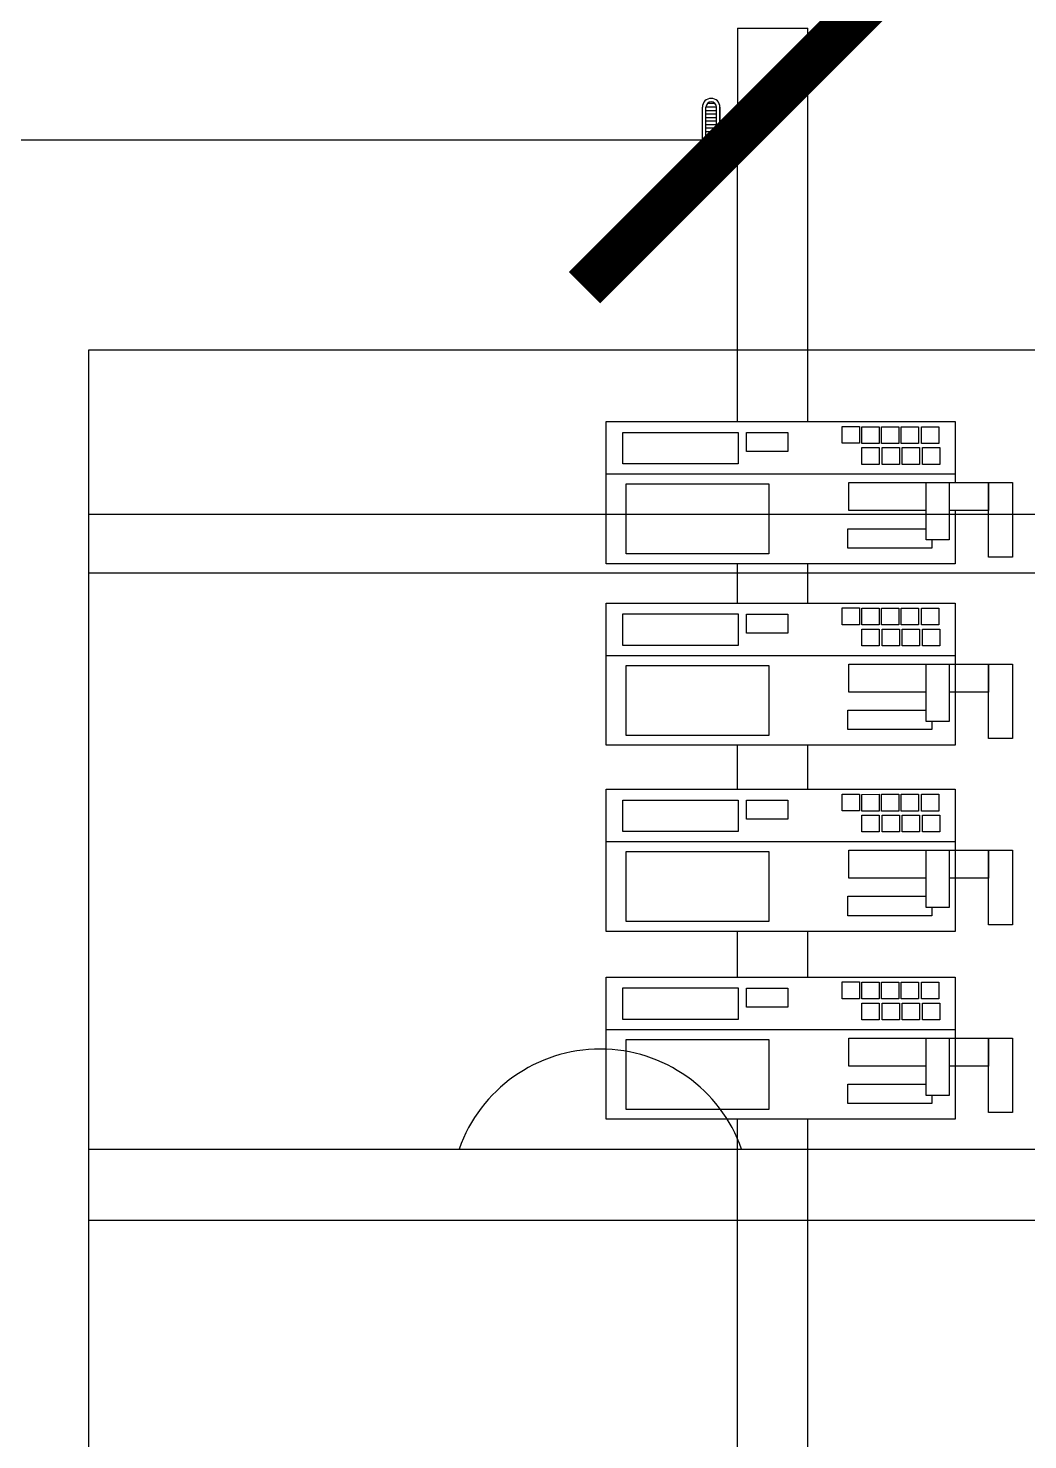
# Model space of a CAD drawing. Header units: inches. Extents: x -17070 to 527, y 504 to 2398.
# Drawn here: x -10382.721 to -10382.111, y 539.681 to 540.543 of the extents above; entities that cross this region are included whole.
import ezdxf

# ---------------------------------------------------------------- set-up
doc = ezdxf.new("R2010")
doc.units = ezdxf.units.IN
doc.layers.add('Layer1', color=2, linetype='Continuous', lineweight=30)
doc.styles.add('ROMANC', font='arialbd.ttf', dxfattribs={"height": 0.35})
doc.dimstyles.get("Standard").update_dxf_attribs({"dimtxt": 0.18, "dimasz": 0.18, "dimexe": 0.18, "dimexo": 0.0625, "dimgap": 0.09, "dimtad": 0, "dimtih": 1, "dimtoh": 1, "dimzin": 0, "dimdsep": 46, "dimtxsty": 'ROMANC', "dimblk": 'ARCHTICK', "dimcen": 0.09, "dimclrd": 25, "dimclre": 25, "dimadec": 0, "dimazin": 0, "dimtfac": 1, "dimtofl": 0, "dimtmove": 0, "dimatfit": 3, "dimldrblk": 'ARCHTICK', "dimfxl": 1, "dimtolj": 1, "dimtzin": 0, "dimarcsym": 0})

# ---------------------------------------------------------------- blocks, each defined once
blk = doc.blocks.new('_ARCHTICK')
at = {"color": 0, "linetype": 'ByBlock', "const_width": 0.15}
blk.add_lwpolyline([(-0.5, -0.5), (0.5, 0.5)], dxfattribs=at)

msp = doc.modelspace()

# ---------------------------------------------------------------- linework, layer by layer
at = {"color": 250}
for p, q in [((-10382.68406, 540.24662), (-10382.05942, 540.24662)), ((-10382.68406, 540.21086), (-10382.05942, 540.21086)), ((-10382.68406, 539.85892), (-10382.05942, 539.85892)), ((-10382.68406, 539.81551), (-10382.05942, 539.81551))]:
    msp.add_line(p, q, dxfattribs=at)
msp.add_lwpolyline([(-10382.68406, 540.34699), (-10382.05942, 540.34699), (-10382.05942, 538.72824), (-10382.68406, 538.72824)], close=True, dxfattribs=at)
msp.add_arc((-10382.37174, 539.82854), 0.09143, 19.40972, 160.59028, dxfattribs=at)
at = {"layer": 'Layer1', "color": 137}
for p, q in [((-10382.28798, 540.54343), (-10382.28798, 540.47915)), ((-10382.28798, 540.54343), (-10382.28798, 540.47915)), ((-10382.28798, 540.54343), (-10382.28798, 540.47915)), ((-10382.28798, 540.54343), (-10382.28798, 540.47915)), ((-10382.28798, 540.54343), (-10382.24512, 540.54343)), ((-10382.28798, 540.54343), (-10382.28798, 540.47915)), ((-10382.24511, 540.30315), (-10382.24512, 540.54343)), ((-10382.24511, 540.30315), (-10382.24512, 540.54343)), ((-10382.24511, 540.30315), (-10382.24512, 540.54343)), ((-10382.24511, 540.30315), (-10382.24512, 540.54343)), ((-10382.24511, 540.30315), (-10382.24512, 540.54343)), ((-10382.3094, 540.45236), (-10382.3094, 540.49522)), ((-10382.3094, 540.45236), (-10382.3094, 540.49522)), ((-10382.3094, 540.45236), (-10382.3094, 540.49522)), ((-10382.3094, 540.45236), (-10382.3094, 540.49522)), ((-10382.3094, 540.45236), (-10382.3094, 540.49522)), ((-10382.3094, 540.45236), (-10382.3094, 540.49522)), ((-10382.3094, 540.45236), (-10382.3094, 540.49522)), ((-10382.3094, 540.45236), (-10382.3094, 540.49522)), ((-10382.3094, 540.45236), (-10382.3094, 540.49522)), ((-10382.3094, 540.45236), (-10382.3094, 540.49522)), ((-10382.30726, 540.45236), (-10382.30726, 540.49522)), ((-10382.30083, 540.49522), (-10382.30726, 540.49522)), ((-10382.30726, 540.45236), (-10382.30726, 540.49522)), ((-10382.30083, 540.49522), (-10382.30726, 540.49522)), ((-10382.30726, 540.45236), (-10382.30726, 540.49522)), ((-10382.30083, 540.49522), (-10382.30726, 540.49522)), ((-10382.30726, 540.45236), (-10382.30726, 540.49522)), ((-10382.30083, 540.49522), (-10382.30726, 540.49522)), ((-10382.30726, 540.45236), (-10382.30726, 540.49522)), ((-10382.30083, 540.49522), (-10382.30726, 540.49522)), ((-10382.30083, 540.49308), (-10382.30726, 540.49308)), ((-10382.30083, 540.49308), (-10382.30726, 540.49308)), ((-10382.30083, 540.49308), (-10382.30726, 540.49308)), ((-10382.30083, 540.49308), (-10382.30726, 540.49308)), ((-10382.30083, 540.49308), (-10382.30726, 540.49308)), ((-10382.30083, 540.49093), (-10382.30726, 540.49093)), ((-10382.30083, 540.49093), (-10382.30726, 540.49093)), ((-10382.30083, 540.49093), (-10382.30726, 540.49093)), ((-10382.30083, 540.49093), (-10382.30726, 540.49093)), ((-10382.30083, 540.49093), (-10382.30726, 540.49093)), ((-10382.30165, 540.49736), (-10382.30644, 540.49736)), ((-10382.30165, 540.49736), (-10382.30644, 540.49736)), ((-10382.30165, 540.49736), (-10382.30644, 540.49736)), ((-10382.30165, 540.49736), (-10382.30644, 540.49736)), ((-10382.30165, 540.49736), (-10382.30644, 540.49736)), ((-10382.30083, 540.45236), (-10382.30083, 540.49522)), ((-10382.30083, 540.45236), (-10382.30083, 540.49522)), ((-10382.30083, 540.45236), (-10382.30083, 540.49522)), ((-10382.30083, 540.45236), (-10382.30083, 540.49522)), ((-10382.30083, 540.45236), (-10382.30083, 540.49522)), ((-10382.29869, 540.47379), (-10382.29869, 540.49522)), ((-10382.29869, 540.49522), (-10382.29869, 540.45236)), ((-10382.29869, 540.45236), (-10382.29869, 540.49522)), ((-10382.29869, 540.47379), (-10382.29869, 540.49522)), ((-10382.29869, 540.49522), (-10382.29869, 540.45236)), ((-10382.29869, 540.45236), (-10382.29869, 540.49522)), ((-10382.29869, 540.47379), (-10382.29869, 540.49522)), ((-10382.29869, 540.49522), (-10382.29869, 540.45236)), ((-10382.29869, 540.45236), (-10382.29869, 540.49522)), ((-10382.29869, 540.47379), (-10382.29869, 540.49522)), ((-10382.29869, 540.49522), (-10382.29869, 540.45236)), ((-10382.29869, 540.45236), (-10382.29869, 540.49522)), ((-10382.29869, 540.47379), (-10382.29869, 540.49522)), ((-10382.29869, 540.49522), (-10382.29869, 540.45236)), ((-10382.29869, 540.45236), (-10382.29869, 540.49522)), ((-10382.30083, 540.48879), (-10382.30726, 540.48879)), ((-10382.30083, 540.48879), (-10382.30726, 540.48879)), ((-10382.30083, 540.48879), (-10382.30726, 540.48879)), ((-10382.30083, 540.48879), (-10382.30726, 540.48879)), ((-10382.30083, 540.48879), (-10382.30726, 540.48879)), ((-10382.30083, 540.48665), (-10382.30726, 540.48665)), ((-10382.30083, 540.48665), (-10382.30726, 540.48665)), ((-10382.30083, 540.48665), (-10382.30726, 540.48665)), ((-10382.30083, 540.48665), (-10382.30726, 540.48665)), ((-10382.30083, 540.48665), (-10382.30726, 540.48665)), ((-10382.30083, 540.4845), (-10382.30726, 540.4845)), ((-10382.30083, 540.4845), (-10382.30726, 540.4845)), ((-10382.30083, 540.4845), (-10382.30726, 540.4845)), ((-10382.30083, 540.4845), (-10382.30726, 540.4845)), ((-10382.30083, 540.4845), (-10382.30726, 540.4845)), ((-10382.30083, 540.48236), (-10382.30726, 540.48236)), ((-10382.30083, 540.48236), (-10382.30726, 540.48236)), ((-10382.30083, 540.48236), (-10382.30726, 540.48236)), ((-10382.30083, 540.48236), (-10382.30726, 540.48236)), ((-10382.30083, 540.48236), (-10382.30726, 540.48236)), ((-10382.30083, 540.48022), (-10382.30726, 540.48022)), ((-10382.30083, 540.48022), (-10382.30726, 540.48022)), ((-10382.30083, 540.48022), (-10382.30726, 540.48022)), ((-10382.30083, 540.48022), (-10382.30726, 540.48022)), ((-10382.30083, 540.48022), (-10382.30726, 540.48022)), ((-10382.30083, 540.47808), (-10382.30726, 540.47808)), ((-10382.30083, 540.47808), (-10382.30726, 540.47808)), ((-10382.30083, 540.47808), (-10382.30726, 540.47808)), ((-10382.30083, 540.47808), (-10382.30726, 540.47808)), ((-10382.30083, 540.47808), (-10382.30726, 540.47808)), ((-10382.30083, 540.47593), (-10382.30726, 540.47593)), ((-10382.30083, 540.47593), (-10382.30726, 540.47593)), ((-10382.30083, 540.47593), (-10382.30726, 540.47593)), ((-10382.30083, 540.47593), (-10382.30726, 540.47593)), ((-10382.30083, 540.47593), (-10382.30726, 540.47593)), ((-10382.30083, 540.47379), (-10382.30726, 540.47379)), ((-10382.30083, 540.47379), (-10382.30726, 540.47379)), ((-10382.30083, 540.47379), (-10382.30726, 540.47379)), ((-10382.30083, 540.47379), (-10382.30726, 540.47379)), ((-10382.30083, 540.47379), (-10382.30726, 540.47379)), ((-10382.30083, 540.47379), (-10382.30726, 540.47379)), ((-10382.30083, 540.47379), (-10382.30726, 540.47379)), ((-10382.30083, 540.47379), (-10382.30726, 540.47379)), ((-10382.30083, 540.47379), (-10382.30726, 540.47379)), ((-10382.30083, 540.47379), (-10382.30726, 540.47379)), ((-10382.28798, 540.47915), (-10382.29869, 540.47915)), ((-10382.29869, 540.46843), (-10382.29869, 540.47915)), ((-10382.28798, 540.47915), (-10382.29869, 540.47915)), ((-10382.29869, 540.46843), (-10382.29869, 540.47915)), ((-10382.28798, 540.47915), (-10382.29869, 540.47915)), ((-10382.29869, 540.46843), (-10382.29869, 540.47915)), ((-10382.28798, 540.47915), (-10382.29869, 540.47915)), ((-10382.29869, 540.46843), (-10382.29869, 540.47915)), ((-10382.28798, 540.47915), (-10382.29869, 540.47915)), ((-10382.29869, 540.46843), (-10382.29869, 540.47915)), ((-10382.30083, 540.47165), (-10382.30726, 540.47165)), ((-10382.30083, 540.47165), (-10382.30726, 540.47165)), ((-10382.30083, 540.47165), (-10382.30726, 540.47165)), ((-10382.30083, 540.47165), (-10382.30726, 540.47165)), ((-10382.30083, 540.47165), (-10382.30726, 540.47165)), ((-10382.30083, 540.46951), (-10382.30726, 540.46951)), ((-10382.30083, 540.46951), (-10382.30726, 540.46951)), ((-10382.30083, 540.46951), (-10382.30726, 540.46951)), ((-10382.30083, 540.46951), (-10382.30726, 540.46951)), ((-10382.30083, 540.46951), (-10382.30726, 540.46951)), ((-10382.30083, 540.46736), (-10382.30726, 540.46736)), ((-10382.30083, 540.46736), (-10382.30726, 540.46736)), ((-10382.30083, 540.46736), (-10382.30726, 540.46736)), ((-10382.30083, 540.46736), (-10382.30726, 540.46736)), ((-10382.30083, 540.46736), (-10382.30726, 540.46736)), ((-10382.30083, 540.46522), (-10382.30726, 540.46522)), ((-10382.30083, 540.46522), (-10382.30726, 540.46522)), ((-10382.30083, 540.46522), (-10382.30726, 540.46522)), ((-10382.30083, 540.46522), (-10382.30726, 540.46522)), ((-10382.30083, 540.46522), (-10382.30726, 540.46522)), ((-10382.28798, 540.46843), (-10382.29869, 540.46843)), ((-10382.28798, 540.46843), (-10382.29869, 540.46843)), ((-10382.28798, 540.46843), (-10382.29869, 540.46843)), ((-10382.28798, 540.46843), (-10382.29869, 540.46843)), ((-10382.28798, 540.46843), (-10382.29869, 540.46843)), ((-10382.28797, 540.30315), (-10382.28798, 540.46843)), ((-10382.28797, 540.30315), (-10382.28798, 540.46843)), ((-10382.28797, 540.30315), (-10382.28798, 540.46843)), ((-10382.28797, 540.30315), (-10382.28798, 540.46843)), ((-10382.28797, 540.30315), (-10382.28798, 540.46843)), ((-10382.30083, 540.46308), (-10382.30726, 540.46308)), ((-10382.30083, 540.46308), (-10382.30726, 540.46308)), ((-10382.30083, 540.46308), (-10382.30726, 540.46308)), ((-10382.30083, 540.46308), (-10382.30726, 540.46308)), ((-10382.30083, 540.46308), (-10382.30726, 540.46308)), ((-10382.30083, 540.46093), (-10382.30726, 540.46093)), ((-10382.30083, 540.46093), (-10382.30726, 540.46093)), ((-10382.30083, 540.46093), (-10382.30726, 540.46093)), ((-10382.30083, 540.46093), (-10382.30726, 540.46093)), ((-10382.30083, 540.46093), (-10382.30726, 540.46093)), ((-10382.30083, 540.45879), (-10382.30726, 540.45879)), ((-10382.30083, 540.45879), (-10382.30726, 540.45879)), ((-10382.30083, 540.45879), (-10382.30726, 540.45879)), ((-10382.30083, 540.45879), (-10382.30726, 540.45879)), ((-10382.30083, 540.45879), (-10382.30726, 540.45879)), ((-10382.30083, 540.45665), (-10382.30726, 540.45665)), ((-10382.30083, 540.45665), (-10382.30726, 540.45665)), ((-10382.30083, 540.45665), (-10382.30726, 540.45665)), ((-10382.30083, 540.45665), (-10382.30726, 540.45665)), ((-10382.30083, 540.45665), (-10382.30726, 540.45665)), ((-10382.30083, 540.45451), (-10382.30726, 540.45451)), ((-10382.30083, 540.45451), (-10382.30726, 540.45451)), ((-10382.30083, 540.45451), (-10382.30726, 540.45451)), ((-10382.30083, 540.45451), (-10382.30726, 540.45451)), ((-10382.30083, 540.45451), (-10382.30726, 540.45451)), ((-10382.30083, 540.45236), (-10382.30726, 540.45236)), ((-10382.30083, 540.45236), (-10382.30726, 540.45236)), ((-10382.30083, 540.45236), (-10382.30726, 540.45236)), ((-10382.30083, 540.45236), (-10382.30726, 540.45236)), ((-10382.30083, 540.45236), (-10382.30726, 540.45236)), ((-10382.30165, 540.45022), (-10382.30644, 540.45022)), ((-10382.30165, 540.45022), (-10382.30644, 540.45022)), ((-10382.30165, 540.45022), (-10382.30644, 540.45022)), ((-10382.30165, 540.45022), (-10382.30644, 540.45022)), ((-10382.30165, 540.45022), (-10382.30644, 540.45022)), ((-10382.36814, 540.27123), (-10382.15512, 540.27123)), ((-10382.36814, 540.27123), (-10382.15512, 540.27123)), ((-10382.36814, 540.27123), (-10382.15512, 540.27123)), ((-10382.36814, 540.27123), (-10382.15512, 540.27123)), ((-10382.36814, 540.27123), (-10382.15512, 540.27123)), ((-10382.28796, 540.19232), (-10382.28797, 540.21635)), ((-10382.28796, 540.19232), (-10382.28797, 540.21635)), ((-10382.28796, 540.19232), (-10382.28797, 540.21635)), ((-10382.28796, 540.19232), (-10382.28797, 540.21635)), ((-10382.28796, 540.19232), (-10382.28797, 540.21635)), ((-10382.24511, 540.19232), (-10382.24511, 540.21635)), ((-10382.24511, 540.19232), (-10382.24511, 540.21635)), ((-10382.24511, 540.19232), (-10382.24511, 540.21635)), ((-10382.24511, 540.19232), (-10382.24511, 540.21635)), ((-10382.24511, 540.19232), (-10382.24511, 540.21635)), ((-10382.36814, 540.1604), (-10382.15512, 540.1604)), ((-10382.36814, 540.1604), (-10382.15512, 540.1604)), ((-10382.36814, 540.1604), (-10382.15512, 540.1604)), ((-10382.36814, 540.1604), (-10382.15512, 540.1604)), ((-10382.36814, 540.1604), (-10382.15512, 540.1604)), ((-10382.28796, 540.07866), (-10382.28796, 540.10552)), ((-10382.28796, 540.07866), (-10382.28796, 540.10552)), ((-10382.28796, 540.07866), (-10382.28796, 540.10552)), ((-10382.28796, 540.07866), (-10382.28796, 540.10552)), ((-10382.28796, 540.07866), (-10382.28796, 540.10552)), ((-10382.24511, 540.07866), (-10382.24511, 540.10552)), ((-10382.24511, 540.07866), (-10382.24511, 540.10552)), ((-10382.24511, 540.07866), (-10382.24511, 540.10552)), ((-10382.24511, 540.07866), (-10382.24511, 540.10552)), ((-10382.24511, 540.07866), (-10382.24511, 540.10552)), ((-10382.36814, 540.04673), (-10382.15512, 540.04673)), ((-10382.36814, 540.04673), (-10382.15512, 540.04673)), ((-10382.36814, 540.04673), (-10382.15512, 540.04673)), ((-10382.36814, 540.04673), (-10382.15512, 540.04673)), ((-10382.36814, 540.04673), (-10382.15512, 540.04673)), ((-10382.28795, 539.96391), (-10382.28796, 539.99185)), ((-10382.28795, 539.96391), (-10382.28796, 539.99185)), ((-10382.28795, 539.96391), (-10382.28796, 539.99185)), ((-10382.28795, 539.96391), (-10382.28796, 539.99185)), ((-10382.28795, 539.96391), (-10382.28796, 539.99185)), ((-10382.2451, 539.96391), (-10382.2451, 539.99185)), ((-10382.2451, 539.96391), (-10382.2451, 539.99185)), ((-10382.2451, 539.96391), (-10382.2451, 539.99185)), ((-10382.2451, 539.96391), (-10382.2451, 539.99185)), ((-10382.2451, 539.96391), (-10382.2451, 539.99185)), ((-10382.36814, 539.93199), (-10382.15512, 539.93199)), ((-10382.36814, 539.93199), (-10382.15512, 539.93199)), ((-10382.36814, 539.93199), (-10382.15512, 539.93199)), ((-10382.36814, 539.93199), (-10382.15512, 539.93199)), ((-10382.36814, 539.93199), (-10382.15512, 539.93199)), ((-10382.28791, 538.81854), (-10382.28795, 539.87711)), ((-10382.28791, 538.81854), (-10382.28795, 539.87711)), ((-10382.28791, 538.81854), (-10382.28795, 539.87711)), ((-10382.28791, 538.81854), (-10382.28795, 539.87711)), ((-10382.28791, 538.81854), (-10382.28795, 539.87711)), ((-10382.24505, 538.81854), (-10382.2451, 539.87711)), ((-10382.24505, 538.81854), (-10382.2451, 539.87711)), ((-10382.24505, 538.81854), (-10382.2451, 539.87711)), ((-10382.24505, 538.81854), (-10382.2451, 539.87711)), ((-10382.24505, 538.81854), (-10382.2451, 539.87711))]:
    msp.add_line(p, q, dxfattribs=at)
for points in [[(-10382.15512, 540.24885), (-10382.15512, 540.21635), (-10382.36814, 540.21635), (-10382.36814, 540.30315), (-10382.15512, 540.30315), (-10382.15512, 540.26596)], [(-10382.15512, 540.24885), (-10382.15512, 540.21635), (-10382.36814, 540.21635), (-10382.36814, 540.30315), (-10382.15512, 540.30315), (-10382.15512, 540.26596)], [(-10382.15512, 540.24885), (-10382.15512, 540.21635), (-10382.36814, 540.21635), (-10382.36814, 540.30315), (-10382.15512, 540.30315), (-10382.15512, 540.26596)], [(-10382.15512, 540.24885), (-10382.15512, 540.21635), (-10382.36814, 540.21635), (-10382.36814, 540.30315), (-10382.15512, 540.30315), (-10382.15512, 540.26596)], [(-10382.15512, 540.24885), (-10382.15512, 540.21635), (-10382.36814, 540.21635), (-10382.36814, 540.30315), (-10382.15512, 540.30315), (-10382.15512, 540.26596)], [(-10382.17285, 540.24885), (-10382.21994, 540.24885), (-10382.21994, 540.26596), (-10382.13462, 540.26596), (-10382.13462, 540.24885), (-10382.15878, 540.24885)], [(-10382.17285, 540.24885), (-10382.21994, 540.24885), (-10382.21994, 540.26596), (-10382.13462, 540.26596), (-10382.13462, 540.24885), (-10382.15878, 540.24885)], [(-10382.17285, 540.24885), (-10382.21994, 540.24885), (-10382.21994, 540.26596), (-10382.13462, 540.26596), (-10382.13462, 540.24885), (-10382.15878, 540.24885)], [(-10382.17285, 540.24885), (-10382.21994, 540.24885), (-10382.21994, 540.26596), (-10382.13462, 540.26596), (-10382.13462, 540.24885), (-10382.15878, 540.24885)], [(-10382.17285, 540.24885), (-10382.21994, 540.24885), (-10382.21994, 540.26596), (-10382.13462, 540.26596), (-10382.13462, 540.24885), (-10382.15878, 540.24885)], [(-10382.16924, 540.23094), (-10382.16924, 540.2259), (-10382.22062, 540.2259), (-10382.22062, 540.2378), (-10382.17285, 540.2378)], [(-10382.16924, 540.23094), (-10382.16924, 540.2259), (-10382.22062, 540.2259), (-10382.22062, 540.2378), (-10382.17285, 540.2378)], [(-10382.16924, 540.23094), (-10382.16924, 540.2259), (-10382.22062, 540.2259), (-10382.22062, 540.2378), (-10382.17285, 540.2378)], [(-10382.16924, 540.23094), (-10382.16924, 540.2259), (-10382.22062, 540.2259), (-10382.22062, 540.2378), (-10382.17285, 540.2378)], [(-10382.16924, 540.23094), (-10382.16924, 540.2259), (-10382.22062, 540.2259), (-10382.22062, 540.2378), (-10382.17285, 540.2378)], [(-10382.17285, 540.13802), (-10382.21994, 540.13802), (-10382.21994, 540.15514), (-10382.13462, 540.15514), (-10382.13462, 540.13802), (-10382.15878, 540.13802)], [(-10382.17285, 540.13802), (-10382.21994, 540.13802), (-10382.21994, 540.15514), (-10382.13462, 540.15514), (-10382.13462, 540.13802), (-10382.15878, 540.13802)], [(-10382.17285, 540.13802), (-10382.21994, 540.13802), (-10382.21994, 540.15514), (-10382.13462, 540.15514), (-10382.13462, 540.13802), (-10382.15878, 540.13802)], [(-10382.17285, 540.13802), (-10382.21994, 540.13802), (-10382.21994, 540.15514), (-10382.13462, 540.15514), (-10382.13462, 540.13802), (-10382.15878, 540.13802)], [(-10382.17285, 540.13802), (-10382.21994, 540.13802), (-10382.21994, 540.15514), (-10382.13462, 540.15514), (-10382.13462, 540.13802), (-10382.15878, 540.13802)], [(-10382.16924, 540.12011), (-10382.16924, 540.11507), (-10382.22062, 540.11507), (-10382.22062, 540.12697), (-10382.17285, 540.12697)], [(-10382.16924, 540.12011), (-10382.16924, 540.11507), (-10382.22062, 540.11507), (-10382.22062, 540.12697), (-10382.17285, 540.12697)], [(-10382.16924, 540.12011), (-10382.16924, 540.11507), (-10382.22062, 540.11507), (-10382.22062, 540.12697), (-10382.17285, 540.12697)], [(-10382.16924, 540.12011), (-10382.16924, 540.11507), (-10382.22062, 540.11507), (-10382.22062, 540.12697), (-10382.17285, 540.12697)], [(-10382.16924, 540.12011), (-10382.16924, 540.11507), (-10382.22062, 540.11507), (-10382.22062, 540.12697), (-10382.17285, 540.12697)], [(-10382.17285, 540.02435), (-10382.21994, 540.02435), (-10382.21994, 540.04147), (-10382.13462, 540.04147), (-10382.13462, 540.02435), (-10382.15878, 540.02435)], [(-10382.17285, 540.02435), (-10382.21994, 540.02435), (-10382.21994, 540.04147), (-10382.13462, 540.04147), (-10382.13462, 540.02435), (-10382.15878, 540.02435)], [(-10382.17285, 540.02435), (-10382.21994, 540.02435), (-10382.21994, 540.04147), (-10382.13462, 540.04147), (-10382.13462, 540.02435), (-10382.15878, 540.02435)], [(-10382.17285, 540.02435), (-10382.21994, 540.02435), (-10382.21994, 540.04147), (-10382.13462, 540.04147), (-10382.13462, 540.02435), (-10382.15878, 540.02435)], [(-10382.17285, 540.02435), (-10382.21994, 540.02435), (-10382.21994, 540.04147), (-10382.13462, 540.04147), (-10382.13462, 540.02435), (-10382.15878, 540.02435)], [(-10382.16924, 540.00644), (-10382.16924, 540.0014), (-10382.22062, 540.0014), (-10382.22062, 540.0133), (-10382.17285, 540.0133)], [(-10382.16924, 540.00644), (-10382.16924, 540.0014), (-10382.22062, 540.0014), (-10382.22062, 540.0133), (-10382.17285, 540.0133)], [(-10382.16924, 540.00644), (-10382.16924, 540.0014), (-10382.22062, 540.0014), (-10382.22062, 540.0133), (-10382.17285, 540.0133)], [(-10382.16924, 540.00644), (-10382.16924, 540.0014), (-10382.22062, 540.0014), (-10382.22062, 540.0133), (-10382.17285, 540.0133)], [(-10382.16924, 540.00644), (-10382.16924, 540.0014), (-10382.22062, 540.0014), (-10382.22062, 540.0133), (-10382.17285, 540.0133)], [(-10382.17285, 539.90961), (-10382.21994, 539.90961), (-10382.21994, 539.92672), (-10382.13462, 539.92672), (-10382.13462, 539.90961), (-10382.15878, 539.90961)], [(-10382.17285, 539.90961), (-10382.21994, 539.90961), (-10382.21994, 539.92672), (-10382.13462, 539.92672), (-10382.13462, 539.90961), (-10382.15878, 539.90961)], [(-10382.17285, 539.90961), (-10382.21994, 539.90961), (-10382.21994, 539.92672), (-10382.13462, 539.92672), (-10382.13462, 539.90961), (-10382.15878, 539.90961)], [(-10382.17285, 539.90961), (-10382.21994, 539.90961), (-10382.21994, 539.92672), (-10382.13462, 539.92672), (-10382.13462, 539.90961), (-10382.15878, 539.90961)], [(-10382.17285, 539.90961), (-10382.21994, 539.90961), (-10382.21994, 539.92672), (-10382.13462, 539.92672), (-10382.13462, 539.90961), (-10382.15878, 539.90961)], [(-10382.16924, 539.8917), (-10382.16924, 539.88665), (-10382.22062, 539.88665), (-10382.22062, 539.89856), (-10382.17285, 539.89856)], [(-10382.16924, 539.8917), (-10382.16924, 539.88665), (-10382.22062, 539.88665), (-10382.22062, 539.89856), (-10382.17285, 539.89856)], [(-10382.16924, 539.8917), (-10382.16924, 539.88665), (-10382.22062, 539.88665), (-10382.22062, 539.89856), (-10382.17285, 539.89856)], [(-10382.16924, 539.8917), (-10382.16924, 539.88665), (-10382.22062, 539.88665), (-10382.22062, 539.89856), (-10382.17285, 539.89856)], [(-10382.16924, 539.8917), (-10382.16924, 539.88665), (-10382.22062, 539.88665), (-10382.22062, 539.89856), (-10382.17285, 539.89856)]]:
    msp.add_lwpolyline(points, dxfattribs=at)
for points in [[(-10382.22413, 540.30018), (-10382.21354, 540.30018), (-10382.21354, 540.28997), (-10382.22413, 540.28997)], [(-10382.22413, 540.30018), (-10382.21354, 540.30018), (-10382.21354, 540.28997), (-10382.22413, 540.28997)], [(-10382.22413, 540.30018), (-10382.21354, 540.30018), (-10382.21354, 540.28997), (-10382.22413, 540.28997)], [(-10382.22413, 540.30018), (-10382.21354, 540.30018), (-10382.21354, 540.28997), (-10382.22413, 540.28997)], [(-10382.22413, 540.30018), (-10382.21354, 540.30018), (-10382.21354, 540.28997), (-10382.22413, 540.28997)], [(-10382.21207, 540.30005), (-10382.20148, 540.30005), (-10382.20148, 540.28984), (-10382.21207, 540.28984)], [(-10382.21207, 540.30005), (-10382.20148, 540.30005), (-10382.20148, 540.28984), (-10382.21207, 540.28984)], [(-10382.21207, 540.30005), (-10382.20148, 540.30005), (-10382.20148, 540.28984), (-10382.21207, 540.28984)], [(-10382.21207, 540.30005), (-10382.20148, 540.30005), (-10382.20148, 540.28984), (-10382.21207, 540.28984)], [(-10382.21207, 540.30005), (-10382.20148, 540.30005), (-10382.20148, 540.28984), (-10382.21207, 540.28984)], [(-10382.19999, 540.30005), (-10382.1894, 540.30005), (-10382.1894, 540.28984), (-10382.19999, 540.28984)], [(-10382.19999, 540.30005), (-10382.1894, 540.30005), (-10382.1894, 540.28984), (-10382.19999, 540.28984)], [(-10382.19999, 540.30005), (-10382.1894, 540.30005), (-10382.1894, 540.28984), (-10382.19999, 540.28984)], [(-10382.19999, 540.30005), (-10382.1894, 540.30005), (-10382.1894, 540.28984), (-10382.19999, 540.28984)], [(-10382.19999, 540.30005), (-10382.1894, 540.30005), (-10382.1894, 540.28984), (-10382.19999, 540.28984)], [(-10382.1881, 540.30005), (-10382.17751, 540.30005), (-10382.17751, 540.28984), (-10382.1881, 540.28984)], [(-10382.1881, 540.30005), (-10382.17751, 540.30005), (-10382.17751, 540.28984), (-10382.1881, 540.28984)], [(-10382.1881, 540.30005), (-10382.17751, 540.30005), (-10382.17751, 540.28984), (-10382.1881, 540.28984)], [(-10382.1881, 540.30005), (-10382.17751, 540.30005), (-10382.17751, 540.28984), (-10382.1881, 540.28984)], [(-10382.1881, 540.30005), (-10382.17751, 540.30005), (-10382.17751, 540.28984), (-10382.1881, 540.28984)], [(-10382.17562, 540.30005), (-10382.16503, 540.30005), (-10382.16503, 540.28984), (-10382.17562, 540.28984)], [(-10382.17562, 540.30005), (-10382.16503, 540.30005), (-10382.16503, 540.28984), (-10382.17562, 540.28984)], [(-10382.17562, 540.30005), (-10382.16503, 540.30005), (-10382.16503, 540.28984), (-10382.17562, 540.28984)], [(-10382.17562, 540.30005), (-10382.16503, 540.30005), (-10382.16503, 540.28984), (-10382.17562, 540.28984)], [(-10382.17562, 540.30005), (-10382.16503, 540.30005), (-10382.16503, 540.28984), (-10382.17562, 540.28984)], [(-10382.35806, 540.29654), (-10382.28762, 540.29654), (-10382.28762, 540.27735), (-10382.35806, 540.27735)], [(-10382.35806, 540.29654), (-10382.28762, 540.29654), (-10382.28762, 540.27735), (-10382.35806, 540.27735)], [(-10382.35806, 540.29654), (-10382.28762, 540.29654), (-10382.28762, 540.27735), (-10382.35806, 540.27735)], [(-10382.35806, 540.29654), (-10382.28762, 540.29654), (-10382.28762, 540.27735), (-10382.35806, 540.27735)], [(-10382.35806, 540.29654), (-10382.28762, 540.29654), (-10382.28762, 540.27735), (-10382.35806, 540.27735)], [(-10382.28249, 540.29651), (-10382.25719, 540.29651), (-10382.25719, 540.28487), (-10382.28249, 540.28487)], [(-10382.28249, 540.29651), (-10382.25719, 540.29651), (-10382.25719, 540.28487), (-10382.28249, 540.28487)], [(-10382.28249, 540.29651), (-10382.25719, 540.29651), (-10382.25719, 540.28487), (-10382.28249, 540.28487)], [(-10382.28249, 540.29651), (-10382.25719, 540.29651), (-10382.25719, 540.28487), (-10382.28249, 540.28487)], [(-10382.28249, 540.29651), (-10382.25719, 540.29651), (-10382.25719, 540.28487), (-10382.28249, 540.28487)], [(-10382.21199, 540.28727), (-10382.2014, 540.28727), (-10382.2014, 540.27706), (-10382.21199, 540.27706)], [(-10382.21199, 540.28727), (-10382.2014, 540.28727), (-10382.2014, 540.27706), (-10382.21199, 540.27706)], [(-10382.21199, 540.28727), (-10382.2014, 540.28727), (-10382.2014, 540.27706), (-10382.21199, 540.27706)], [(-10382.21199, 540.28727), (-10382.2014, 540.28727), (-10382.2014, 540.27706), (-10382.21199, 540.27706)], [(-10382.21199, 540.28727), (-10382.2014, 540.28727), (-10382.2014, 540.27706), (-10382.21199, 540.27706)], [(-10382.19967, 540.28727), (-10382.18909, 540.28727), (-10382.18909, 540.27706), (-10382.19967, 540.27706)], [(-10382.19967, 540.28727), (-10382.18909, 540.28727), (-10382.18909, 540.27706), (-10382.19967, 540.27706)], [(-10382.19967, 540.28727), (-10382.18909, 540.28727), (-10382.18909, 540.27706), (-10382.19967, 540.27706)], [(-10382.19967, 540.28727), (-10382.18909, 540.28727), (-10382.18909, 540.27706), (-10382.19967, 540.27706)], [(-10382.19967, 540.28727), (-10382.18909, 540.28727), (-10382.18909, 540.27706), (-10382.19967, 540.27706)], [(-10382.1875, 540.28727), (-10382.17692, 540.28727), (-10382.17692, 540.27706), (-10382.1875, 540.27706)], [(-10382.1875, 540.28727), (-10382.17692, 540.28727), (-10382.17692, 540.27706), (-10382.1875, 540.27706)], [(-10382.1875, 540.28727), (-10382.17692, 540.28727), (-10382.17692, 540.27706), (-10382.1875, 540.27706)], [(-10382.1875, 540.28727), (-10382.17692, 540.28727), (-10382.17692, 540.27706), (-10382.1875, 540.27706)], [(-10382.1875, 540.28727), (-10382.17692, 540.28727), (-10382.17692, 540.27706), (-10382.1875, 540.27706)], [(-10382.17493, 540.28727), (-10382.16434, 540.28727), (-10382.16434, 540.27706), (-10382.17493, 540.27706)], [(-10382.17493, 540.28727), (-10382.16434, 540.28727), (-10382.16434, 540.27706), (-10382.17493, 540.27706)], [(-10382.17493, 540.28727), (-10382.16434, 540.28727), (-10382.16434, 540.27706), (-10382.17493, 540.27706)], [(-10382.17493, 540.28727), (-10382.16434, 540.28727), (-10382.16434, 540.27706), (-10382.17493, 540.27706)], [(-10382.17493, 540.28727), (-10382.16434, 540.28727), (-10382.16434, 540.27706), (-10382.17493, 540.27706)], [(-10382.17285, 540.26596), (-10382.15878, 540.26596), (-10382.15878, 540.23094), (-10382.17285, 540.23094)], [(-10382.17285, 540.26596), (-10382.15878, 540.26596), (-10382.15878, 540.23094), (-10382.17285, 540.23094)], [(-10382.17285, 540.26596), (-10382.15878, 540.26596), (-10382.15878, 540.23094), (-10382.17285, 540.23094)], [(-10382.17285, 540.26596), (-10382.15878, 540.26596), (-10382.15878, 540.23094), (-10382.17285, 540.23094)], [(-10382.17285, 540.26596), (-10382.15878, 540.26596), (-10382.15878, 540.23094), (-10382.17285, 540.23094)], [(-10382.13462, 540.26596), (-10382.12004, 540.26596), (-10382.12004, 540.22043), (-10382.13462, 540.22043)], [(-10382.35599, 540.26516), (-10382.26885, 540.26516), (-10382.26885, 540.22237), (-10382.35599, 540.22237)], [(-10382.35599, 540.26516), (-10382.26885, 540.26516), (-10382.26885, 540.22237), (-10382.35599, 540.22237)], [(-10382.35599, 540.26516), (-10382.26885, 540.26516), (-10382.26885, 540.22237), (-10382.35599, 540.22237)], [(-10382.35599, 540.26516), (-10382.26885, 540.26516), (-10382.26885, 540.22237), (-10382.35599, 540.22237)], [(-10382.35599, 540.26516), (-10382.26885, 540.26516), (-10382.26885, 540.22237), (-10382.35599, 540.22237)], [(-10382.36814, 540.19232), (-10382.15512, 540.19232), (-10382.15512, 540.10552), (-10382.36814, 540.10552)], [(-10382.36814, 540.19232), (-10382.15512, 540.19232), (-10382.15512, 540.10552), (-10382.36814, 540.10552)], [(-10382.36814, 540.19232), (-10382.15512, 540.19232), (-10382.15512, 540.10552), (-10382.36814, 540.10552)], [(-10382.36814, 540.19232), (-10382.15512, 540.19232), (-10382.15512, 540.10552), (-10382.36814, 540.10552)], [(-10382.36814, 540.19232), (-10382.15512, 540.19232), (-10382.15512, 540.10552), (-10382.36814, 540.10552)], [(-10382.22413, 540.18935), (-10382.21354, 540.18935), (-10382.21354, 540.17914), (-10382.22413, 540.17914)], [(-10382.22413, 540.18935), (-10382.21354, 540.18935), (-10382.21354, 540.17914), (-10382.22413, 540.17914)], [(-10382.22413, 540.18935), (-10382.21354, 540.18935), (-10382.21354, 540.17914), (-10382.22413, 540.17914)], [(-10382.22413, 540.18935), (-10382.21354, 540.18935), (-10382.21354, 540.17914), (-10382.22413, 540.17914)], [(-10382.22413, 540.18935), (-10382.21354, 540.18935), (-10382.21354, 540.17914), (-10382.22413, 540.17914)], [(-10382.21207, 540.18922), (-10382.20148, 540.18922), (-10382.20148, 540.17901), (-10382.21207, 540.17901)], [(-10382.21207, 540.18922), (-10382.20148, 540.18922), (-10382.20148, 540.17901), (-10382.21207, 540.17901)], [(-10382.21207, 540.18922), (-10382.20148, 540.18922), (-10382.20148, 540.17901), (-10382.21207, 540.17901)], [(-10382.21207, 540.18922), (-10382.20148, 540.18922), (-10382.20148, 540.17901), (-10382.21207, 540.17901)], [(-10382.21207, 540.18922), (-10382.20148, 540.18922), (-10382.20148, 540.17901), (-10382.21207, 540.17901)], [(-10382.19999, 540.18922), (-10382.1894, 540.18922), (-10382.1894, 540.17901), (-10382.19999, 540.17901)], [(-10382.19999, 540.18922), (-10382.1894, 540.18922), (-10382.1894, 540.17901), (-10382.19999, 540.17901)], [(-10382.19999, 540.18922), (-10382.1894, 540.18922), (-10382.1894, 540.17901), (-10382.19999, 540.17901)], [(-10382.19999, 540.18922), (-10382.1894, 540.18922), (-10382.1894, 540.17901), (-10382.19999, 540.17901)], [(-10382.19999, 540.18922), (-10382.1894, 540.18922), (-10382.1894, 540.17901), (-10382.19999, 540.17901)], [(-10382.1881, 540.18922), (-10382.17751, 540.18922), (-10382.17751, 540.17901), (-10382.1881, 540.17901)], [(-10382.1881, 540.18922), (-10382.17751, 540.18922), (-10382.17751, 540.17901), (-10382.1881, 540.17901)], [(-10382.1881, 540.18922), (-10382.17751, 540.18922), (-10382.17751, 540.17901), (-10382.1881, 540.17901)], [(-10382.1881, 540.18922), (-10382.17751, 540.18922), (-10382.17751, 540.17901), (-10382.1881, 540.17901)], [(-10382.1881, 540.18922), (-10382.17751, 540.18922), (-10382.17751, 540.17901), (-10382.1881, 540.17901)], [(-10382.17562, 540.18922), (-10382.16503, 540.18922), (-10382.16503, 540.17901), (-10382.17562, 540.17901)], [(-10382.17562, 540.18922), (-10382.16503, 540.18922), (-10382.16503, 540.17901), (-10382.17562, 540.17901)], [(-10382.17562, 540.18922), (-10382.16503, 540.18922), (-10382.16503, 540.17901), (-10382.17562, 540.17901)], [(-10382.17562, 540.18922), (-10382.16503, 540.18922), (-10382.16503, 540.17901), (-10382.17562, 540.17901)], [(-10382.17562, 540.18922), (-10382.16503, 540.18922), (-10382.16503, 540.17901), (-10382.17562, 540.17901)], [(-10382.35806, 540.18571), (-10382.28762, 540.18571), (-10382.28762, 540.16652), (-10382.35806, 540.16652)], [(-10382.35806, 540.18571), (-10382.28762, 540.18571), (-10382.28762, 540.16652), (-10382.35806, 540.16652)], [(-10382.35806, 540.18571), (-10382.28762, 540.18571), (-10382.28762, 540.16652), (-10382.35806, 540.16652)], [(-10382.35806, 540.18571), (-10382.28762, 540.18571), (-10382.28762, 540.16652), (-10382.35806, 540.16652)], [(-10382.35806, 540.18571), (-10382.28762, 540.18571), (-10382.28762, 540.16652), (-10382.35806, 540.16652)], [(-10382.28249, 540.18568), (-10382.25719, 540.18568), (-10382.25719, 540.17404), (-10382.28249, 540.17404)], [(-10382.28249, 540.18568), (-10382.25719, 540.18568), (-10382.25719, 540.17404), (-10382.28249, 540.17404)], [(-10382.28249, 540.18568), (-10382.25719, 540.18568), (-10382.25719, 540.17404), (-10382.28249, 540.17404)], [(-10382.28249, 540.18568), (-10382.25719, 540.18568), (-10382.25719, 540.17404), (-10382.28249, 540.17404)], [(-10382.28249, 540.18568), (-10382.25719, 540.18568), (-10382.25719, 540.17404), (-10382.28249, 540.17404)], [(-10382.21199, 540.17644), (-10382.2014, 540.17644), (-10382.2014, 540.16623), (-10382.21199, 540.16623)], [(-10382.21199, 540.17644), (-10382.2014, 540.17644), (-10382.2014, 540.16623), (-10382.21199, 540.16623)], [(-10382.21199, 540.17644), (-10382.2014, 540.17644), (-10382.2014, 540.16623), (-10382.21199, 540.16623)], [(-10382.21199, 540.17644), (-10382.2014, 540.17644), (-10382.2014, 540.16623), (-10382.21199, 540.16623)], [(-10382.21199, 540.17644), (-10382.2014, 540.17644), (-10382.2014, 540.16623), (-10382.21199, 540.16623)], [(-10382.19967, 540.17644), (-10382.18909, 540.17644), (-10382.18909, 540.16623), (-10382.19967, 540.16623)], [(-10382.19967, 540.17644), (-10382.18909, 540.17644), (-10382.18909, 540.16623), (-10382.19967, 540.16623)], [(-10382.19967, 540.17644), (-10382.18909, 540.17644), (-10382.18909, 540.16623), (-10382.19967, 540.16623)], [(-10382.19967, 540.17644), (-10382.18909, 540.17644), (-10382.18909, 540.16623), (-10382.19967, 540.16623)], [(-10382.19967, 540.17644), (-10382.18909, 540.17644), (-10382.18909, 540.16623), (-10382.19967, 540.16623)], [(-10382.1875, 540.17644), (-10382.17692, 540.17644), (-10382.17692, 540.16623), (-10382.1875, 540.16623)], [(-10382.1875, 540.17644), (-10382.17692, 540.17644), (-10382.17692, 540.16623), (-10382.1875, 540.16623)], [(-10382.1875, 540.17644), (-10382.17692, 540.17644), (-10382.17692, 540.16623), (-10382.1875, 540.16623)], [(-10382.1875, 540.17644), (-10382.17692, 540.17644), (-10382.17692, 540.16623), (-10382.1875, 540.16623)], [(-10382.1875, 540.17644), (-10382.17692, 540.17644), (-10382.17692, 540.16623), (-10382.1875, 540.16623)], [(-10382.17493, 540.17644), (-10382.16434, 540.17644), (-10382.16434, 540.16623), (-10382.17493, 540.16623)], [(-10382.17493, 540.17644), (-10382.16434, 540.17644), (-10382.16434, 540.16623), (-10382.17493, 540.16623)], [(-10382.17493, 540.17644), (-10382.16434, 540.17644), (-10382.16434, 540.16623), (-10382.17493, 540.16623)], [(-10382.17493, 540.17644), (-10382.16434, 540.17644), (-10382.16434, 540.16623), (-10382.17493, 540.16623)], [(-10382.17493, 540.17644), (-10382.16434, 540.17644), (-10382.16434, 540.16623), (-10382.17493, 540.16623)], [(-10382.35599, 540.15433), (-10382.26885, 540.15433), (-10382.26885, 540.11154), (-10382.35599, 540.11154)], [(-10382.35599, 540.15433), (-10382.26885, 540.15433), (-10382.26885, 540.11154), (-10382.35599, 540.11154)], [(-10382.35599, 540.15433), (-10382.26885, 540.15433), (-10382.26885, 540.11154), (-10382.35599, 540.11154)], [(-10382.35599, 540.15433), (-10382.26885, 540.15433), (-10382.26885, 540.11154), (-10382.35599, 540.11154)], [(-10382.35599, 540.15433), (-10382.26885, 540.15433), (-10382.26885, 540.11154), (-10382.35599, 540.11154)], [(-10382.17285, 540.15514), (-10382.15878, 540.15514), (-10382.15878, 540.12011), (-10382.17285, 540.12011)], [(-10382.17285, 540.15514), (-10382.15878, 540.15514), (-10382.15878, 540.12011), (-10382.17285, 540.12011)], [(-10382.17285, 540.15514), (-10382.15878, 540.15514), (-10382.15878, 540.12011), (-10382.17285, 540.12011)], [(-10382.17285, 540.15514), (-10382.15878, 540.15514), (-10382.15878, 540.12011), (-10382.17285, 540.12011)], [(-10382.17285, 540.15514), (-10382.15878, 540.15514), (-10382.15878, 540.12011), (-10382.17285, 540.12011)], [(-10382.13462, 540.15514), (-10382.12004, 540.15514), (-10382.12004, 540.1096), (-10382.13462, 540.1096)], [(-10382.36814, 540.07866), (-10382.15512, 540.07866), (-10382.15512, 539.99185), (-10382.36814, 539.99185)], [(-10382.36814, 540.07866), (-10382.15512, 540.07866), (-10382.15512, 539.99185), (-10382.36814, 539.99185)], [(-10382.36814, 540.07866), (-10382.15512, 540.07866), (-10382.15512, 539.99185), (-10382.36814, 539.99185)], [(-10382.36814, 540.07866), (-10382.15512, 540.07866), (-10382.15512, 539.99185), (-10382.36814, 539.99185)], [(-10382.36814, 540.07866), (-10382.15512, 540.07866), (-10382.15512, 539.99185), (-10382.36814, 539.99185)], [(-10382.35806, 540.07204), (-10382.28762, 540.07204), (-10382.28762, 540.05285), (-10382.35806, 540.05285)], [(-10382.35806, 540.07204), (-10382.28762, 540.07204), (-10382.28762, 540.05285), (-10382.35806, 540.05285)], [(-10382.35806, 540.07204), (-10382.28762, 540.07204), (-10382.28762, 540.05285), (-10382.35806, 540.05285)], [(-10382.35806, 540.07204), (-10382.28762, 540.07204), (-10382.28762, 540.05285), (-10382.35806, 540.05285)], [(-10382.35806, 540.07204), (-10382.28762, 540.07204), (-10382.28762, 540.05285), (-10382.35806, 540.05285)], [(-10382.28249, 540.07201), (-10382.25719, 540.07201), (-10382.25719, 540.06037), (-10382.28249, 540.06037)], [(-10382.28249, 540.07201), (-10382.25719, 540.07201), (-10382.25719, 540.06037), (-10382.28249, 540.06037)], [(-10382.28249, 540.07201), (-10382.25719, 540.07201), (-10382.25719, 540.06037), (-10382.28249, 540.06037)], [(-10382.28249, 540.07201), (-10382.25719, 540.07201), (-10382.25719, 540.06037), (-10382.28249, 540.06037)], [(-10382.28249, 540.07201), (-10382.25719, 540.07201), (-10382.25719, 540.06037), (-10382.28249, 540.06037)], [(-10382.22413, 540.07568), (-10382.21354, 540.07568), (-10382.21354, 540.06547), (-10382.22413, 540.06547)], [(-10382.22413, 540.07568), (-10382.21354, 540.07568), (-10382.21354, 540.06547), (-10382.22413, 540.06547)], [(-10382.22413, 540.07568), (-10382.21354, 540.07568), (-10382.21354, 540.06547), (-10382.22413, 540.06547)], [(-10382.22413, 540.07568), (-10382.21354, 540.07568), (-10382.21354, 540.06547), (-10382.22413, 540.06547)], [(-10382.22413, 540.07568), (-10382.21354, 540.07568), (-10382.21354, 540.06547), (-10382.22413, 540.06547)], [(-10382.21207, 540.07555), (-10382.20148, 540.07556), (-10382.20148, 540.06534), (-10382.21207, 540.06534)], [(-10382.21207, 540.07555), (-10382.20148, 540.07556), (-10382.20148, 540.06534), (-10382.21207, 540.06534)], [(-10382.21207, 540.07555), (-10382.20148, 540.07556), (-10382.20148, 540.06534), (-10382.21207, 540.06534)], [(-10382.21207, 540.07555), (-10382.20148, 540.07556), (-10382.20148, 540.06534), (-10382.21207, 540.06534)], [(-10382.21207, 540.07555), (-10382.20148, 540.07556), (-10382.20148, 540.06534), (-10382.21207, 540.06534)], [(-10382.19999, 540.07556), (-10382.1894, 540.07556), (-10382.1894, 540.06534), (-10382.19999, 540.06534)], [(-10382.19999, 540.07556), (-10382.1894, 540.07556), (-10382.1894, 540.06534), (-10382.19999, 540.06534)], [(-10382.19999, 540.07556), (-10382.1894, 540.07556), (-10382.1894, 540.06534), (-10382.19999, 540.06534)], [(-10382.19999, 540.07556), (-10382.1894, 540.07556), (-10382.1894, 540.06534), (-10382.19999, 540.06534)], [(-10382.19999, 540.07556), (-10382.1894, 540.07556), (-10382.1894, 540.06534), (-10382.19999, 540.06534)], [(-10382.1881, 540.07556), (-10382.17751, 540.07556), (-10382.17751, 540.06534), (-10382.1881, 540.06534)], [(-10382.1881, 540.07556), (-10382.17751, 540.07556), (-10382.17751, 540.06534), (-10382.1881, 540.06534)], [(-10382.1881, 540.07556), (-10382.17751, 540.07556), (-10382.17751, 540.06534), (-10382.1881, 540.06534)], [(-10382.1881, 540.07556), (-10382.17751, 540.07556), (-10382.17751, 540.06534), (-10382.1881, 540.06534)], [(-10382.1881, 540.07556), (-10382.17751, 540.07556), (-10382.17751, 540.06534), (-10382.1881, 540.06534)], [(-10382.17562, 540.07556), (-10382.16503, 540.07556), (-10382.16503, 540.06534), (-10382.17562, 540.06534)], [(-10382.17562, 540.07556), (-10382.16503, 540.07556), (-10382.16503, 540.06534), (-10382.17562, 540.06534)], [(-10382.17562, 540.07556), (-10382.16503, 540.07556), (-10382.16503, 540.06534), (-10382.17562, 540.06534)], [(-10382.17562, 540.07556), (-10382.16503, 540.07556), (-10382.16503, 540.06534), (-10382.17562, 540.06534)], [(-10382.17562, 540.07556), (-10382.16503, 540.07556), (-10382.16503, 540.06534), (-10382.17562, 540.06534)], [(-10382.21199, 540.06277), (-10382.2014, 540.06277), (-10382.2014, 540.05256), (-10382.21199, 540.05256)], [(-10382.21199, 540.06277), (-10382.2014, 540.06277), (-10382.2014, 540.05256), (-10382.21199, 540.05256)], [(-10382.21199, 540.06277), (-10382.2014, 540.06277), (-10382.2014, 540.05256), (-10382.21199, 540.05256)], [(-10382.21199, 540.06277), (-10382.2014, 540.06277), (-10382.2014, 540.05256), (-10382.21199, 540.05256)], [(-10382.21199, 540.06277), (-10382.2014, 540.06277), (-10382.2014, 540.05256), (-10382.21199, 540.05256)], [(-10382.19967, 540.06277), (-10382.18909, 540.06277), (-10382.18909, 540.05256), (-10382.19967, 540.05256)], [(-10382.19967, 540.06277), (-10382.18909, 540.06277), (-10382.18909, 540.05256), (-10382.19967, 540.05256)], [(-10382.19967, 540.06277), (-10382.18909, 540.06277), (-10382.18909, 540.05256), (-10382.19967, 540.05256)], [(-10382.19967, 540.06277), (-10382.18909, 540.06277), (-10382.18909, 540.05256), (-10382.19967, 540.05256)], [(-10382.19967, 540.06277), (-10382.18909, 540.06277), (-10382.18909, 540.05256), (-10382.19967, 540.05256)], [(-10382.1875, 540.06277), (-10382.17692, 540.06278), (-10382.17692, 540.05256), (-10382.1875, 540.05256)], [(-10382.1875, 540.06277), (-10382.17692, 540.06278), (-10382.17692, 540.05256), (-10382.1875, 540.05256)], [(-10382.1875, 540.06277), (-10382.17692, 540.06278), (-10382.17692, 540.05256), (-10382.1875, 540.05256)], [(-10382.1875, 540.06277), (-10382.17692, 540.06278), (-10382.17692, 540.05256), (-10382.1875, 540.05256)], [(-10382.1875, 540.06277), (-10382.17692, 540.06278), (-10382.17692, 540.05256), (-10382.1875, 540.05256)], [(-10382.17493, 540.06278), (-10382.16434, 540.06278), (-10382.16434, 540.05256), (-10382.17493, 540.05256)], [(-10382.17493, 540.06278), (-10382.16434, 540.06278), (-10382.16434, 540.05256), (-10382.17493, 540.05256)], [(-10382.17493, 540.06278), (-10382.16434, 540.06278), (-10382.16434, 540.05256), (-10382.17493, 540.05256)], [(-10382.17493, 540.06278), (-10382.16434, 540.06278), (-10382.16434, 540.05256), (-10382.17493, 540.05256)], [(-10382.17493, 540.06278), (-10382.16434, 540.06278), (-10382.16434, 540.05256), (-10382.17493, 540.05256)], [(-10382.17285, 540.04147), (-10382.15878, 540.04147), (-10382.15878, 540.00644), (-10382.17285, 540.00644)], [(-10382.17285, 540.04147), (-10382.15878, 540.04147), (-10382.15878, 540.00644), (-10382.17285, 540.00644)], [(-10382.17285, 540.04147), (-10382.15878, 540.04147), (-10382.15878, 540.00644), (-10382.17285, 540.00644)], [(-10382.17285, 540.04147), (-10382.15878, 540.04147), (-10382.15878, 540.00644), (-10382.17285, 540.00644)], [(-10382.17285, 540.04147), (-10382.15878, 540.04147), (-10382.15878, 540.00644), (-10382.17285, 540.00644)], [(-10382.13462, 540.04147), (-10382.12004, 540.04147), (-10382.12004, 539.99594), (-10382.13462, 539.99594)], [(-10382.35599, 540.04067), (-10382.26885, 540.04067), (-10382.26885, 539.99788), (-10382.35599, 539.99788)], [(-10382.35599, 540.04067), (-10382.26885, 540.04067), (-10382.26885, 539.99788), (-10382.35599, 539.99788)], [(-10382.35599, 540.04067), (-10382.26885, 540.04067), (-10382.26885, 539.99788), (-10382.35599, 539.99788)], [(-10382.35599, 540.04067), (-10382.26885, 540.04067), (-10382.26885, 539.99788), (-10382.35599, 539.99788)], [(-10382.35599, 540.04067), (-10382.26885, 540.04067), (-10382.26885, 539.99788), (-10382.35599, 539.99788)], [(-10382.36814, 539.96391), (-10382.15512, 539.96391), (-10382.15512, 539.87711), (-10382.36814, 539.87711)], [(-10382.36814, 539.96391), (-10382.15512, 539.96391), (-10382.15512, 539.87711), (-10382.36814, 539.87711)], [(-10382.36814, 539.96391), (-10382.15512, 539.96391), (-10382.15512, 539.87711), (-10382.36814, 539.87711)], [(-10382.36814, 539.96391), (-10382.15512, 539.96391), (-10382.15512, 539.87711), (-10382.36814, 539.87711)], [(-10382.36814, 539.96391), (-10382.15512, 539.96391), (-10382.15512, 539.87711), (-10382.36814, 539.87711)], [(-10382.35806, 539.9573), (-10382.28762, 539.9573), (-10382.28762, 539.9381), (-10382.35806, 539.9381)], [(-10382.35806, 539.9573), (-10382.28762, 539.9573), (-10382.28762, 539.9381), (-10382.35806, 539.9381)], [(-10382.35806, 539.9573), (-10382.28762, 539.9573), (-10382.28762, 539.9381), (-10382.35806, 539.9381)], [(-10382.35806, 539.9573), (-10382.28762, 539.9573), (-10382.28762, 539.9381), (-10382.35806, 539.9381)], [(-10382.35806, 539.9573), (-10382.28762, 539.9573), (-10382.28762, 539.9381), (-10382.35806, 539.9381)], [(-10382.28249, 539.95727), (-10382.25719, 539.95727), (-10382.25719, 539.94563), (-10382.28249, 539.94563)], [(-10382.28249, 539.95727), (-10382.25719, 539.95727), (-10382.25719, 539.94563), (-10382.28249, 539.94563)], [(-10382.28249, 539.95727), (-10382.25719, 539.95727), (-10382.25719, 539.94563), (-10382.28249, 539.94563)], [(-10382.28249, 539.95727), (-10382.25719, 539.95727), (-10382.25719, 539.94563), (-10382.28249, 539.94563)], [(-10382.28249, 539.95727), (-10382.25719, 539.95727), (-10382.25719, 539.94563), (-10382.28249, 539.94563)], [(-10382.22413, 539.96094), (-10382.21354, 539.96094), (-10382.21354, 539.95073), (-10382.22413, 539.95073)], [(-10382.22413, 539.96094), (-10382.21354, 539.96094), (-10382.21354, 539.95073), (-10382.22413, 539.95073)], [(-10382.22413, 539.96094), (-10382.21354, 539.96094), (-10382.21354, 539.95073), (-10382.22413, 539.95073)], [(-10382.22413, 539.96094), (-10382.21354, 539.96094), (-10382.21354, 539.95073), (-10382.22413, 539.95073)], [(-10382.22413, 539.96094), (-10382.21354, 539.96094), (-10382.21354, 539.95073), (-10382.22413, 539.95073)], [(-10382.21207, 539.96081), (-10382.20148, 539.96081), (-10382.20148, 539.9506), (-10382.21207, 539.9506)], [(-10382.21207, 539.96081), (-10382.20148, 539.96081), (-10382.20148, 539.9506), (-10382.21207, 539.9506)], [(-10382.21207, 539.96081), (-10382.20148, 539.96081), (-10382.20148, 539.9506), (-10382.21207, 539.9506)], [(-10382.21207, 539.96081), (-10382.20148, 539.96081), (-10382.20148, 539.9506), (-10382.21207, 539.9506)], [(-10382.21207, 539.96081), (-10382.20148, 539.96081), (-10382.20148, 539.9506), (-10382.21207, 539.9506)], [(-10382.19999, 539.96081), (-10382.1894, 539.96081), (-10382.1894, 539.9506), (-10382.19999, 539.9506)], [(-10382.19999, 539.96081), (-10382.1894, 539.96081), (-10382.1894, 539.9506), (-10382.19999, 539.9506)], [(-10382.19999, 539.96081), (-10382.1894, 539.96081), (-10382.1894, 539.9506), (-10382.19999, 539.9506)], [(-10382.19999, 539.96081), (-10382.1894, 539.96081), (-10382.1894, 539.9506), (-10382.19999, 539.9506)], [(-10382.19999, 539.96081), (-10382.1894, 539.96081), (-10382.1894, 539.9506), (-10382.19999, 539.9506)], [(-10382.1881, 539.96081), (-10382.17751, 539.96081), (-10382.17751, 539.9506), (-10382.1881, 539.9506)], [(-10382.1881, 539.96081), (-10382.17751, 539.96081), (-10382.17751, 539.9506), (-10382.1881, 539.9506)], [(-10382.1881, 539.96081), (-10382.17751, 539.96081), (-10382.17751, 539.9506), (-10382.1881, 539.9506)], [(-10382.1881, 539.96081), (-10382.17751, 539.96081), (-10382.17751, 539.9506), (-10382.1881, 539.9506)], [(-10382.1881, 539.96081), (-10382.17751, 539.96081), (-10382.17751, 539.9506), (-10382.1881, 539.9506)], [(-10382.17562, 539.96081), (-10382.16503, 539.96081), (-10382.16503, 539.9506), (-10382.17562, 539.9506)], [(-10382.17562, 539.96081), (-10382.16503, 539.96081), (-10382.16503, 539.9506), (-10382.17562, 539.9506)], [(-10382.17562, 539.96081), (-10382.16503, 539.96081), (-10382.16503, 539.9506), (-10382.17562, 539.9506)], [(-10382.17562, 539.96081), (-10382.16503, 539.96081), (-10382.16503, 539.9506), (-10382.17562, 539.9506)], [(-10382.17562, 539.96081), (-10382.16503, 539.96081), (-10382.16503, 539.9506), (-10382.17562, 539.9506)], [(-10382.21199, 539.94803), (-10382.2014, 539.94803), (-10382.2014, 539.93782), (-10382.21199, 539.93782)], [(-10382.21199, 539.94803), (-10382.2014, 539.94803), (-10382.2014, 539.93782), (-10382.21199, 539.93782)], [(-10382.21199, 539.94803), (-10382.2014, 539.94803), (-10382.2014, 539.93782), (-10382.21199, 539.93782)], [(-10382.21199, 539.94803), (-10382.2014, 539.94803), (-10382.2014, 539.93782), (-10382.21199, 539.93782)], [(-10382.21199, 539.94803), (-10382.2014, 539.94803), (-10382.2014, 539.93782), (-10382.21199, 539.93782)], [(-10382.19967, 539.94803), (-10382.18909, 539.94803), (-10382.18909, 539.93782), (-10382.19967, 539.93782)], [(-10382.19967, 539.94803), (-10382.18909, 539.94803), (-10382.18909, 539.93782), (-10382.19967, 539.93782)], [(-10382.19967, 539.94803), (-10382.18909, 539.94803), (-10382.18909, 539.93782), (-10382.19967, 539.93782)], [(-10382.19967, 539.94803), (-10382.18909, 539.94803), (-10382.18909, 539.93782), (-10382.19967, 539.93782)], [(-10382.19967, 539.94803), (-10382.18909, 539.94803), (-10382.18909, 539.93782), (-10382.19967, 539.93782)], [(-10382.1875, 539.94803), (-10382.17692, 539.94803), (-10382.17692, 539.93782), (-10382.1875, 539.93782)], [(-10382.1875, 539.94803), (-10382.17692, 539.94803), (-10382.17692, 539.93782), (-10382.1875, 539.93782)], [(-10382.1875, 539.94803), (-10382.17692, 539.94803), (-10382.17692, 539.93782), (-10382.1875, 539.93782)], [(-10382.1875, 539.94803), (-10382.17692, 539.94803), (-10382.17692, 539.93782), (-10382.1875, 539.93782)], [(-10382.1875, 539.94803), (-10382.17692, 539.94803), (-10382.17692, 539.93782), (-10382.1875, 539.93782)], [(-10382.17493, 539.94803), (-10382.16434, 539.94803), (-10382.16434, 539.93782), (-10382.17493, 539.93782)], [(-10382.17493, 539.94803), (-10382.16434, 539.94803), (-10382.16434, 539.93782), (-10382.17493, 539.93782)], [(-10382.17493, 539.94803), (-10382.16434, 539.94803), (-10382.16434, 539.93782), (-10382.17493, 539.93782)], [(-10382.17493, 539.94803), (-10382.16434, 539.94803), (-10382.16434, 539.93782), (-10382.17493, 539.93782)], [(-10382.17493, 539.94803), (-10382.16434, 539.94803), (-10382.16434, 539.93782), (-10382.17493, 539.93782)], [(-10382.35599, 539.92592), (-10382.26885, 539.92592), (-10382.26885, 539.88313), (-10382.35599, 539.88313)], [(-10382.35599, 539.92592), (-10382.26885, 539.92592), (-10382.26885, 539.88313), (-10382.35599, 539.88313)], [(-10382.35599, 539.92592), (-10382.26885, 539.92592), (-10382.26885, 539.88313), (-10382.35599, 539.88313)], [(-10382.35599, 539.92592), (-10382.26885, 539.92592), (-10382.26885, 539.88313), (-10382.35599, 539.88313)], [(-10382.35599, 539.92592), (-10382.26885, 539.92592), (-10382.26885, 539.88313), (-10382.35599, 539.88313)], [(-10382.17285, 539.92672), (-10382.15878, 539.92672), (-10382.15878, 539.8917), (-10382.17285, 539.8917)], [(-10382.17285, 539.92672), (-10382.15878, 539.92672), (-10382.15878, 539.8917), (-10382.17285, 539.8917)], [(-10382.17285, 539.92672), (-10382.15878, 539.92672), (-10382.15878, 539.8917), (-10382.17285, 539.8917)], [(-10382.17285, 539.92672), (-10382.15878, 539.92672), (-10382.15878, 539.8917), (-10382.17285, 539.8917)], [(-10382.17285, 539.92672), (-10382.15878, 539.92672), (-10382.15878, 539.8917), (-10382.17285, 539.8917)], [(-10382.13462, 539.92672), (-10382.12004, 539.92672), (-10382.12004, 539.88119), (-10382.13462, 539.88119)]]:
    msp.add_lwpolyline(points, close=True, dxfattribs=at)
for centre, radius, start, end in [((-10382.30405, 540.49522), 0.00536, 0.00239, 180.00239), ((-10382.30405, 540.49522), 0.00536, 0.00239, 180.00239), ((-10382.30405, 540.49522), 0.00536, 0.00239, 180.00239), ((-10382.30405, 540.49522), 0.00536, 0.00239, 180.00239), ((-10382.30405, 540.49522), 0.00536, 0.00239, 180.00239), ((-10382.30405, 540.49522), 0.00321, 0.00239, 180.00239), ((-10382.30405, 540.49522), 0.00321, 0.00239, 180.00239), ((-10382.30405, 540.49522), 0.00321, 0.00239, 180.00239), ((-10382.30405, 540.49522), 0.00321, 0.00239, 180.00239), ((-10382.30405, 540.49522), 0.00321, 0.00239, 180.00239), ((-10382.30405, 540.45236), 0.00536, 180.00239, 0.00239), ((-10382.30405, 540.45236), 0.00536, 180.00239, 0.00239), ((-10382.30405, 540.45236), 0.00536, 180.00239, 0.00239), ((-10382.30405, 540.45236), 0.00536, 180.00239, 0.00239), ((-10382.30405, 540.45236), 0.00536, 180.00239, 0.00239), ((-10382.30405, 540.45236), 0.00321, 180.00239, 0.00239), ((-10382.30405, 540.45236), 0.00321, 180.00239, 0.00239), ((-10382.30405, 540.45236), 0.00321, 180.00239, 0.00239), ((-10382.30405, 540.45236), 0.00321, 180.00239, 0.00239), ((-10382.30405, 540.45236), 0.00321, 180.00239, 0.00239)]:
    msp.add_arc(centre, radius, start, end, dxfattribs=at)

# ---------------------------------------------------------------- leaders
msp.add_leader([(-10382.29137, 540.47503), (-10382.90003, 540.47503)], dimstyle='Standard', override={"dimgap": 0.09, "dimtad": 0})

doc.saveas('drawing.dxf')
